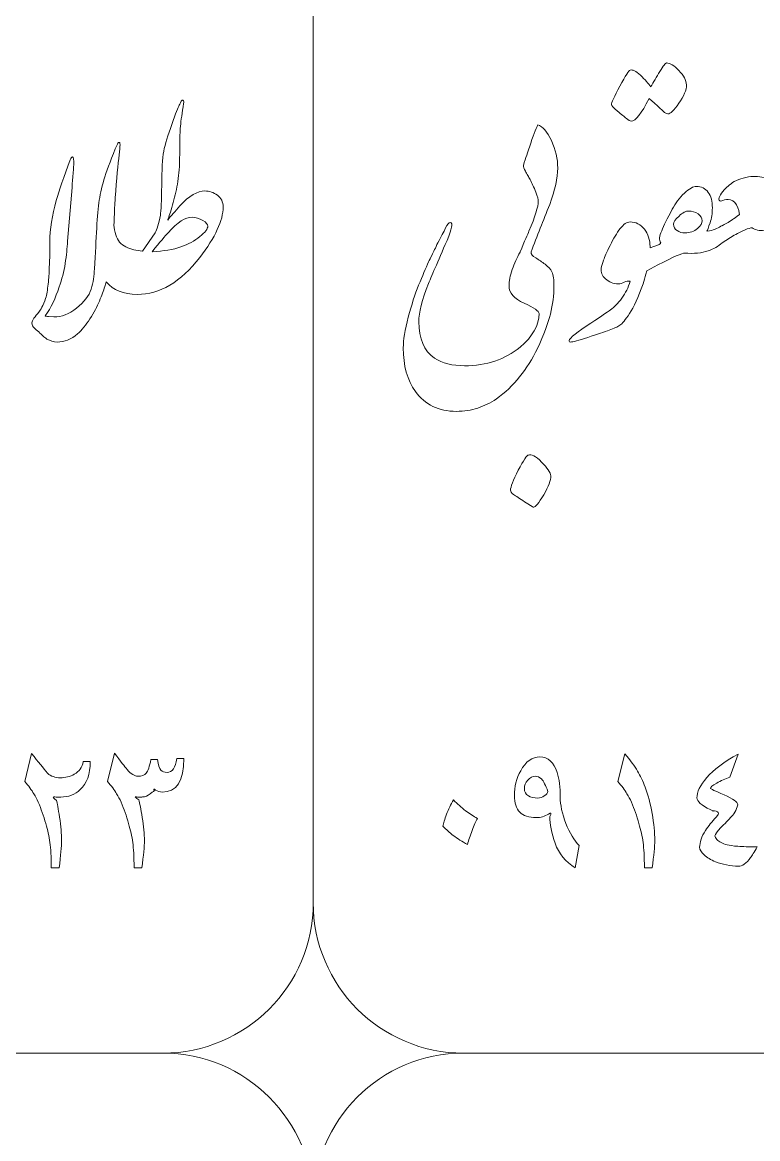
# Model space of a CAD drawing. Header units: millimetres. Extents: x 62 to 462, y 96 to 456.
# Drawn here: x 137.47 to 149.7, y 254.88 to 273.46 of the extents above; entities that cross this region are included whole.
import ezdxf

# ---------------------------------------------------------------- set-up
doc = ezdxf.new("R2010")
doc.units = ezdxf.units.MM
doc.header["$MEASUREMENT"] = 0
doc.layers.add('Layer 1', color=7, linetype='Continuous')

msp = doc.modelspace()

# ---------------------------------------------------------------- linework, layer by layer
at = {"layer": 'Layer 1', "color": 250, "lineweight": 18}
for points, knots in [([(124.8067, 276.3033), (124.8067, 276.3033), (139.8067, 276.3033), (139.8067, 276.3033), (141.1837, 276.3033), (142.3067, 275.1803), (142.3067, 273.8033), (142.3067, 273.8033), (142.3067, 258.8033), (142.3067, 258.8033), (142.3067, 257.4264), (141.1837, 256.3033), (139.8067, 256.3033), (139.8067, 256.3033), (124.8067, 256.3033), (124.8067, 256.3033), (123.4298, 256.3033), (122.3067, 257.4264), (122.3067, 258.8033), (122.3067, 258.8033), (122.3067, 273.8033), (122.3067, 273.8033), (122.3067, 275.1803), (123.4298, 276.3033), (124.8067, 276.3033)], [0, 0, 0, 0, 0.125, 0.125, 0.125, 0.25, 0.25, 0.25, 0.375, 0.375, 0.375, 0.5, 0.5, 0.5, 0.625, 0.625, 0.625, 0.75, 0.75, 0.75, 0.875, 0.875, 0.875, 1, 1, 1, 1]), ([(144.8067, 276.3033), (144.8067, 276.3033), (159.8067, 276.3033), (159.8067, 276.3033), (161.1837, 276.3033), (162.3067, 275.1803), (162.3067, 273.8033), (162.3067, 273.8033), (162.3067, 258.8033), (162.3067, 258.8033), (162.3067, 257.4264), (161.1837, 256.3033), (159.8067, 256.3033), (159.8067, 256.3033), (144.8067, 256.3033), (144.8067, 256.3033), (143.4298, 256.3033), (142.3067, 257.4264), (142.3067, 258.8033), (142.3067, 258.8033), (142.3067, 273.8033), (142.3067, 273.8033), (142.3067, 275.1803), (143.4298, 276.3033), (144.8067, 276.3033)], [0, 0, 0, 0, 0.125, 0.125, 0.125, 0.25, 0.25, 0.25, 0.375, 0.375, 0.375, 0.5, 0.5, 0.5, 0.625, 0.625, 0.625, 0.75, 0.75, 0.75, 0.875, 0.875, 0.875, 1, 1, 1, 1]), ([(147.2684, 272.0841), (147.2684, 272.1147), (147.3154, 272.217), (147.4095, 272.3945), (147.5036, 272.5709), (147.5612, 272.6591), (147.5812, 272.6591), (147.62, 272.6756), (147.6776, 272.6474), (147.7517, 272.5756), (147.827, 272.5027), (147.8834, 272.4392), (147.9222, 272.3839), (147.9681, 272.4592), (148.0198, 272.545), (148.0763, 272.6391), (148.1327, 272.7332), (148.1692, 272.7802), (148.188, 272.7802), (148.2456, 272.7802), (148.3138, 272.7379), (148.3926, 272.6544), (148.4726, 272.5709), (148.5137, 272.4921), (148.5184, 272.418), (148.5184, 272.331), (148.4761, 272.2275), (148.3914, 272.1088), (148.3079, 271.9912), (148.2479, 271.9324), (148.208, 271.9324), (148.1833, 271.9324), (148.1374, 271.9665), (148.0704, 272.0323), (148.0045, 272.0994), (147.9457, 272.1511), (147.8952, 272.1876), (147.7705, 271.9371), (147.6717, 271.8124), (147.5988, 271.8124), (147.58, 271.8124), (147.5542, 271.8266), (147.5189, 271.8571), (147.4871, 271.8842), (147.4377, 271.9253), (147.3695, 271.9806), (147.3013, 272.0359), (147.2684, 272.07), (147.2684, 272.0841)], [0, 0, 0, 0, 0.0625, 0.0625, 0.0625, 0.125, 0.125, 0.125, 0.1875, 0.1875, 0.1875, 0.25, 0.25, 0.25, 0.3125, 0.3125, 0.3125, 0.375, 0.375, 0.375, 0.4375, 0.4375, 0.4375, 0.5, 0.5, 0.5, 0.5625, 0.5625, 0.5625, 0.625, 0.625, 0.625, 0.6875, 0.6875, 0.6875, 0.75, 0.75, 0.75, 0.8125, 0.8125, 0.8125, 0.875, 0.875, 0.875, 0.9375, 0.9375, 0.9375, 1, 1, 1, 1]), ([(138.9892, 270.0833), (138.9943, 270.0275), (139.0045, 269.9738), (139.0195, 269.9216), (139.0501, 269.8275), (139.1065, 269.7593), (139.1889, 269.7193), (139.2712, 269.6793), (139.3641, 269.6558), (139.4676, 269.6487), (139.4676, 269.6487), (139.6745, 269.9521), (139.6745, 269.9521), (139.7086, 270.0098), (139.7392, 270.1074), (139.7639, 270.2449), (139.7756, 270.3202), (139.7827, 270.4872), (139.7851, 270.7424), (139.7874, 270.9987), (139.798, 271.1892), (139.8192, 271.3127), (139.8427, 271.4279), (139.8874, 271.5761), (139.9532, 271.7584), (140.0202, 271.9418), (140.0614, 272.0476), (140.0755, 272.0759), (140.0908, 272.1041), (140.1026, 272.1276), (140.112, 272.1464), (140.1237, 272.1652), (140.1343, 272.1687), (140.1425, 272.1582), (140.1519, 272.1476), (140.1543, 272.1299), (140.1496, 272.1041), (140.1249, 271.95), (140.1073, 271.8254), (140.0979, 271.7278), (140.0896, 271.6302), (140.0849, 271.5373), (140.0861, 271.4491), (140.0873, 271.3609), (140.0861, 271.2468), (140.0814, 271.1069), (140.0767, 270.967), (140.0626, 270.8376), (140.0391, 270.72), (140.0167, 270.6012), (139.9885, 270.4872), (139.9532, 270.3755), (139.9191, 270.2649), (139.8956, 270.1944), (139.885, 270.1638), (139.9403, 270.2332), (140.0073, 270.312), (140.0884, 270.4025), (140.2413, 270.5683), (140.3812, 270.6506), (140.5047, 270.6506), (140.58, 270.6506), (140.6494, 270.6259), (140.7117, 270.5777), (140.7752, 270.5319), (140.8081, 270.4672), (140.8081, 270.3813), (140.8081, 270.1603), (140.6776, 269.8816), (140.4189, 269.5429), (140.1014, 269.1337), (139.7545, 268.9291), (139.3782, 268.9291), (139.1515, 268.9291), (138.9798, 268.9978), (138.8622, 269.1361), (138.8537, 269.1085), (138.8454, 269.0834), (138.8372, 269.0608), (138.8172, 268.9926), (138.7878, 268.9115), (138.749, 268.8186), (138.7114, 268.7257), (138.6585, 268.6269), (138.5915, 268.5234), (138.5233, 268.4199), (138.4551, 268.3364), (138.3857, 268.2718), (138.2787, 268.1789), (138.1646, 268.1342), (138.0447, 268.1365), (137.9835, 268.1389), (137.9271, 268.1553), (137.8765, 268.1859), (137.8283, 268.2177), (137.7836, 268.2576), (137.7425, 268.3035), (137.7048, 268.3329), (137.6825, 268.3529), (137.6731, 268.3611), (137.6413, 268.3917), (137.6249, 268.4223), (137.6249, 268.454), (137.6249, 268.4775), (137.6366, 268.5046), (137.659, 268.534), (137.6825, 268.5634), (137.7083, 268.5975), (137.7389, 268.6339), (137.7519, 268.6516), (137.7707, 268.6798), (137.793, 268.7163), (137.8165, 268.7527), (137.8365, 268.8021), (137.8542, 268.8632), (137.8706, 268.9232), (137.8859, 269.0032), (137.8965, 269.102), (137.9059, 269.2007), (137.9118, 269.2866), (137.9141, 269.3571), (137.9141, 269.3571), (137.9212, 269.5712), (137.9212, 269.5712), (137.9235, 269.6441), (137.9235, 269.7217), (137.9212, 269.8016), (137.9259, 270.0133), (137.9623, 270.2426), (138.0317, 270.4907), (138.0799, 270.6589), (138.1564, 270.8847), (138.2622, 271.1692), (138.2693, 271.1881), (138.2763, 271.1998), (138.2834, 271.2069), (138.2893, 271.2139), (138.2951, 271.2174), (138.2998, 271.2174), (138.3163, 271.2151), (138.3234, 271.1716), (138.321, 271.0869), (138.3187, 271.0458), (138.314, 270.9787), (138.3069, 270.887), (138.2998, 270.7929), (138.2951, 270.733), (138.2928, 270.7083), (138.2928, 270.7083), (138.2175, 269.8122), (138.2175, 269.8122), (138.2128, 269.704), (138.1999, 269.5817), (138.1799, 269.443), (138.1564, 269.3101), (138.1235, 269.1807), (138.0799, 269.0537), (138.02, 268.868), (137.9424, 268.708), (137.8483, 268.5751), (137.853, 268.5657), (137.8718, 268.561), (137.9036, 268.561), (137.9036, 268.561), (137.9906, 268.5575), (137.9906, 268.5575), (138.1164, 268.5528), (138.2422, 268.601), (138.3692, 268.701), (138.495, 268.8009), (138.5762, 268.9068), (138.6103, 269.0173), (138.6444, 269.129), (138.6632, 269.2407), (138.6656, 269.3536), (138.6808, 269.6135), (138.6938, 269.8393), (138.7032, 270.0309), (138.7126, 270.2226), (138.7267, 270.3778), (138.7467, 270.4978), (138.7655, 270.6166), (138.7973, 270.7471), (138.8408, 270.887), (138.8843, 271.0269), (138.9537, 271.208), (139.0477, 271.4315), (139.0618, 271.4538), (139.0736, 271.4632), (139.0854, 271.4585), (139.0971, 271.4538), (139.0924, 271.3644), (139.0701, 271.1881), (139.0477, 271.0128), (139.0254, 270.753), (139.003, 270.4084), (139.0007, 270.3188), (138.9961, 270.2108), (138.9892, 270.0833)], [0, 0, 0, 0, 0.0151515, 0.0151515, 0.0151515, 0.030303, 0.030303, 0.030303, 0.0454545, 0.0454545, 0.0454545, 0.0606061, 0.0606061, 0.0606061, 0.0757576, 0.0757576, 0.0757576, 0.0909091, 0.0909091, 0.0909091, 0.1060606, 0.1060606, 0.1060606, 0.1212121, 0.1212121, 0.1212121, 0.1363636, 0.1363636, 0.1363636, 0.1515152, 0.1515152, 0.1515152, 0.1666667, 0.1666667, 0.1666667, 0.1818182, 0.1818182, 0.1818182, 0.1969697, 0.1969697, 0.1969697, 0.2121212, 0.2121212, 0.2121212, 0.2272727, 0.2272727, 0.2272727, 0.2424242, 0.2424242, 0.2424242, 0.2575758, 0.2575758, 0.2575758, 0.2727273, 0.2727273, 0.2727273, 0.2878788, 0.2878788, 0.2878788, 0.3030303, 0.3030303, 0.3030303, 0.3181818, 0.3181818, 0.3181818, 0.3333333, 0.3333333, 0.3333333, 0.3484848, 0.3484848, 0.3484848, 0.3636364, 0.3636364, 0.3636364, 0.3787879, 0.3787879, 0.3787879, 0.3939394, 0.3939394, 0.3939394, 0.4090909, 0.4090909, 0.4090909, 0.4242424, 0.4242424, 0.4242424, 0.4393939, 0.4393939, 0.4393939, 0.4545455, 0.4545455, 0.4545455, 0.469697, 0.469697, 0.469697, 0.4848485, 0.4848485, 0.4848485, 0.5, 0.5, 0.5, 0.5151515, 0.5151515, 0.5151515, 0.530303, 0.530303, 0.530303, 0.5454545, 0.5454545, 0.5454545, 0.5606061, 0.5606061, 0.5606061, 0.5757576, 0.5757576, 0.5757576, 0.5909091, 0.5909091, 0.5909091, 0.6060606, 0.6060606, 0.6060606, 0.6212121, 0.6212121, 0.6212121, 0.6363636, 0.6363636, 0.6363636, 0.6515152, 0.6515152, 0.6515152, 0.6666667, 0.6666667, 0.6666667, 0.6818182, 0.6818182, 0.6818182, 0.6969697, 0.6969697, 0.6969697, 0.7121212, 0.7121212, 0.7121212, 0.7272727, 0.7272727, 0.7272727, 0.7424242, 0.7424242, 0.7424242, 0.7575758, 0.7575758, 0.7575758, 0.7727273, 0.7727273, 0.7727273, 0.7878788, 0.7878788, 0.7878788, 0.8030303, 0.8030303, 0.8030303, 0.8181818, 0.8181818, 0.8181818, 0.8333333, 0.8333333, 0.8333333, 0.8484848, 0.8484848, 0.8484848, 0.8636364, 0.8636364, 0.8636364, 0.8787879, 0.8787879, 0.8787879, 0.8939394, 0.8939394, 0.8939394, 0.9090909, 0.9090909, 0.9090909, 0.9242424, 0.9242424, 0.9242424, 0.9393939, 0.9393939, 0.9393939, 0.9545455, 0.9545455, 0.9545455, 0.969697, 0.969697, 0.969697, 0.9848485, 0.9848485, 0.9848485, 1, 1, 1, 1]), ([(150.1965, 270.4343), (150.2517, 270.4731), (150.2988, 270.5213), (150.3376, 270.5789), (150.3787, 270.6366), (150.3999, 270.6942), (150.3999, 270.7518), (150.3999, 270.7518), (150.3999, 270.9788), (150.3999, 270.9788), (150.3999, 271.034), (150.4093, 271.0952), (150.427, 271.161), (150.4599, 271.2527), (150.4928, 271.3374), (150.5269, 271.4127), (150.5269, 271.4127), (150.668, 271.7537), (150.668, 271.7537), (150.6704, 271.7702), (150.6821, 271.789), (150.7033, 271.809), (150.7127, 271.809), (150.7162, 271.7854), (150.7162, 271.7372), (150.7162, 271.7372), (150.7104, 271.4926), (150.7104, 271.4926), (150.7104, 271.4926), (150.6962, 271.1963), (150.6962, 271.1963), (150.6962, 271.0928), (150.6751, 270.9752), (150.6339, 270.8447), (150.5951, 270.713), (150.5445, 270.5978), (150.4822, 270.4966), (150.3885, 270.3432), (150.2937, 270.2259), (150.1976, 270.146), (150.1976, 270.146), (150.1965, 270.1438), (150.1965, 270.1438), (150.1412, 270.1074), (150.0789, 270.0756), (150.0107, 270.0498), (149.9413, 270.0227), (149.8743, 270.0051), (149.8108, 269.9957), (149.7755, 269.9886), (149.739, 269.991), (149.7002, 270.0004), (149.6614, 270.011), (149.6308, 270.0227), (149.6108, 270.0368), (149.5826, 270.0368), (149.5438, 270.0251), (149.4933, 270.0027), (149.445, 269.9816), (149.3851, 269.9522), (149.3145, 269.9134), (149.3145, 269.9134), (149.1111, 269.7852), (149.1111, 269.7852), (149.1111, 269.7852), (149.1108, 269.7861), (149.1108, 269.7861), (149.0462, 269.7286), (148.9686, 269.6851), (148.8771, 269.6558), (148.7736, 269.6158), (148.6431, 269.6041), (148.4843, 269.617), (148.4514, 269.617), (148.3044, 269.5523), (148.0398, 269.4206), (148.0398, 269.4206), (147.8581, 269.3204), (147.8581, 269.3204), (147.8581, 269.3204), (147.8446, 269.2678), (147.8446, 269.2678), (147.8305, 269.2101), (147.8129, 269.1549), (147.7952, 269.1043), (147.7141, 268.8821), (147.64, 268.7174), (147.5706, 268.6116), (147.5024, 268.5058), (147.4483, 268.4411), (147.4095, 268.4152), (147.3696, 268.3905), (147.3119, 268.3635), (147.2331, 268.3341), (147.1555, 268.3059), (147.0368, 268.2659), (146.8768, 268.2141), (146.7169, 268.1624), (146.6228, 268.1365), (146.5923, 268.1365), (146.5746, 268.1365), (146.5652, 268.1412), (146.5652, 268.1506), (146.5464, 268.1753), (146.6417, 268.2588), (146.851, 268.3988), (147.0603, 268.5387), (147.1955, 268.6304), (147.2555, 268.6739), (147.3166, 268.7174), (147.379, 268.7809), (147.4413, 268.8656), (147.5048, 268.9491), (147.5518, 269.0443), (147.5812, 269.149), (147.5495, 269.1537), (147.5165, 269.1478), (147.4836, 269.1302), (147.4495, 269.1137), (147.4166, 269.1043), (147.3848, 269.1043), (147.3002, 269.1067), (147.2284, 269.1349), (147.1708, 269.1878), (147.1144, 269.2395), (147.0897, 269.2983), (147.0991, 269.363), (147.1085, 269.4018), (147.1214, 269.4477), (147.1391, 269.4994), (147.1555, 269.5512), (147.192, 269.6335), (147.2473, 269.7452), (147.3025, 269.8581), (147.3578, 269.951), (147.4142, 270.0239), (147.4707, 270.098), (147.5259, 270.1344), (147.5812, 270.1344), (147.6753, 270.1344), (147.7541, 270.0944), (147.8176, 270.0145), (147.8811, 269.9333), (147.9117, 269.8369), (147.9117, 269.7252), (147.9117, 269.7252), (147.9115, 269.7016), (147.9115, 269.7016), (147.9115, 269.7016), (147.9763, 269.724), (147.9763, 269.724), (148.0527, 269.7522), (148.0916, 269.7722), (148.0916, 269.7863), (148.0774, 269.8098), (148.0704, 269.8381), (148.0704, 269.8722), (148.0751, 269.9027), (148.0868, 269.9404), (148.1057, 269.9862), (148.1374, 270.0709), (148.1962, 270.1908), (148.2809, 270.3449), (148.3338, 270.446), (148.4008, 270.5354), (148.4843, 270.613), (148.5666, 270.6894), (148.6337, 270.7271), (148.6842, 270.7271), (148.7642, 270.7271), (148.83, 270.693), (148.8806, 270.6271), (148.9265, 270.5624), (148.9488, 270.4778), (148.9488, 270.3719), (148.9488, 270.2779), (148.9359, 270.1932), (148.91, 270.1191), (148.8829, 270.0439), (148.8665, 269.998), (148.8594, 269.9792), (148.8594, 269.9792), (148.9006, 269.9862), (148.9006, 269.9862), (148.99, 270.0086), (149.0605, 270.0391), (149.1111, 270.0756), (149.1111, 270.0756), (149.1132, 270.072), (149.1132, 270.072), (149.1543, 270.0933), (149.2123, 270.1282), (149.2863, 270.178), (149.3028, 270.1874), (149.3404, 270.2144), (149.4004, 270.2579), (149.4004, 270.2944), (149.3839, 270.3473), (149.3521, 270.4167), (149.318, 270.479), (149.271, 270.5096), (149.211, 270.5096), (149.1722, 270.5096), (149.1322, 270.5002), (149.0899, 270.4813), (149.0605, 270.4813), (149.0511, 270.5013), (149.0629, 270.5401), (149.0723, 270.5684), (149.0923, 270.6025), (149.1252, 270.6436), (149.1758, 270.7083), (149.2381, 270.7624), (149.3145, 270.8059), (149.3627, 270.8318), (149.4121, 270.8506), (149.4627, 270.8647), (149.525, 270.8835), (149.5767, 270.8929), (149.6214, 270.8929), (149.7261, 270.8929), (149.8249, 270.8741), (149.9178, 270.8376), (150.0048, 270.8035), (150.0483, 270.7436), (150.0483, 270.6577), (150.0483, 270.6283), (150.0377, 270.5919), (150.0177, 270.5484), (150.006, 270.5225), (149.9954, 270.499), (149.9848, 270.479), (149.9742, 270.4578), (149.9554, 270.4237), (149.9272, 270.3755), (149.9436, 270.3614), (149.9824, 270.3602), (150.0448, 270.3696), (150.1071, 270.3802), (150.1576, 270.4014), (150.1965, 270.4343)], [0, 0, 0, 0, 0.0125, 0.0125, 0.0125, 0.025, 0.025, 0.025, 0.0375, 0.0375, 0.0375, 0.05, 0.05, 0.05, 0.0625, 0.0625, 0.0625, 0.075, 0.075, 0.075, 0.0875, 0.0875, 0.0875, 0.1, 0.1, 0.1, 0.1125, 0.1125, 0.1125, 0.125, 0.125, 0.125, 0.1375, 0.1375, 0.1375, 0.15, 0.15, 0.15, 0.1625, 0.1625, 0.1625, 0.175, 0.175, 0.175, 0.1875, 0.1875, 0.1875, 0.2, 0.2, 0.2, 0.2125, 0.2125, 0.2125, 0.225, 0.225, 0.225, 0.2375, 0.2375, 0.2375, 0.25, 0.25, 0.25, 0.2625, 0.2625, 0.2625, 0.275, 0.275, 0.275, 0.2875, 0.2875, 0.2875, 0.3, 0.3, 0.3, 0.3125, 0.3125, 0.3125, 0.325, 0.325, 0.325, 0.3375, 0.3375, 0.3375, 0.35, 0.35, 0.35, 0.3625, 0.3625, 0.3625, 0.375, 0.375, 0.375, 0.3875, 0.3875, 0.3875, 0.4, 0.4, 0.4, 0.4125, 0.4125, 0.4125, 0.425, 0.425, 0.425, 0.4375, 0.4375, 0.4375, 0.45, 0.45, 0.45, 0.4625, 0.4625, 0.4625, 0.475, 0.475, 0.475, 0.4875, 0.4875, 0.4875, 0.5, 0.5, 0.5, 0.5125, 0.5125, 0.5125, 0.525, 0.525, 0.525, 0.5375, 0.5375, 0.5375, 0.55, 0.55, 0.55, 0.5625, 0.5625, 0.5625, 0.575, 0.575, 0.575, 0.5875, 0.5875, 0.5875, 0.6, 0.6, 0.6, 0.6125, 0.6125, 0.6125, 0.625, 0.625, 0.625, 0.6375, 0.6375, 0.6375, 0.65, 0.65, 0.65, 0.6625, 0.6625, 0.6625, 0.675, 0.675, 0.675, 0.6875, 0.6875, 0.6875, 0.7, 0.7, 0.7, 0.7125, 0.7125, 0.7125, 0.725, 0.725, 0.725, 0.7375, 0.7375, 0.7375, 0.75, 0.75, 0.75, 0.7625, 0.7625, 0.7625, 0.775, 0.775, 0.775, 0.7875, 0.7875, 0.7875, 0.8, 0.8, 0.8, 0.8125, 0.8125, 0.8125, 0.825, 0.825, 0.825, 0.8375, 0.8375, 0.8375, 0.85, 0.85, 0.85, 0.8625, 0.8625, 0.8625, 0.875, 0.875, 0.875, 0.8875, 0.8875, 0.8875, 0.9, 0.9, 0.9, 0.9125, 0.9125, 0.9125, 0.925, 0.925, 0.925, 0.9375, 0.9375, 0.9375, 0.95, 0.95, 0.95, 0.9625, 0.9625, 0.9625, 0.975, 0.975, 0.975, 0.9875, 0.9875, 0.9875, 1, 1, 1, 1]), ([(146.0655, 268.6092), (146.0655, 268.6481), (145.9831, 268.7057), (145.8173, 268.7809), (145.6492, 268.8597), (145.5657, 268.955), (145.5657, 269.0679), (145.5657, 269.1478), (145.5833, 269.2395), (145.6198, 269.3418), (145.6551, 269.443), (145.6974, 269.5406), (145.748, 269.6323), (145.748, 269.6323), (145.7492, 269.6344), (145.7492, 269.6344), (145.7492, 269.6344), (145.7491, 269.6347), (145.7491, 269.6347), (145.8267, 269.8181), (145.8761, 269.9345), (145.8973, 269.9827), (146.0008, 270.2238), (146.0525, 270.3884), (146.0525, 270.4755), (146.0525, 270.5049), (146.0384, 270.5566), (146.0102, 270.6307), (145.9784, 270.7106), (145.9478, 270.7812), (145.9173, 270.84), (145.9043, 270.8635), (145.8902, 270.8859), (145.8761, 270.9094), (145.862, 270.9329), (145.8502, 270.9552), (145.8385, 270.9788), (145.8103, 271.0199), (145.7997, 271.0517), (145.8044, 271.0752), (145.8244, 271.1387), (145.8432, 271.1963), (145.8596, 271.2469), (145.8749, 271.2974), (145.8902, 271.3409), (145.9043, 271.3774), (145.9655, 271.562), (146.0125, 271.6855), (146.0454, 271.7502), (146.1231, 271.7243), (146.1995, 271.6373), (146.2724, 271.4879), (146.3418, 271.3386), (146.3759, 271.1857), (146.3759, 271.0305), (146.3759, 270.8694), (146.3312, 270.6671), (146.2418, 270.4237), (146.1889, 270.2932), (146.136, 270.1615), (146.0842, 270.0286), (146.0325, 269.8969), (145.9819, 269.7652), (145.9314, 269.6347), (145.9314, 269.6347), (145.9311, 269.6341), (145.9311, 269.6341), (145.9311, 269.6341), (145.9314, 269.6323), (145.9314, 269.6323), (145.9314, 269.6006), (145.9573, 269.5676), (146.009, 269.5359), (146.0607, 269.5041), (146.1125, 269.4688), (146.1654, 269.4312), (146.2183, 269.3924), (146.256, 269.3501), (146.2795, 269.3019), (146.3018, 269.249), (146.3136, 269.1713), (146.3136, 269.0679), (146.3136, 268.9162), (146.2936, 268.7609), (146.2548, 268.6022), (146.216, 268.4481), (146.1431, 268.2576), (146.0372, 268.0307), (145.8702, 267.6791), (145.6433, 267.3992), (145.3552, 267.1899), (145.2505, 267.1229), (145.1471, 267.0723), (145.0459, 267.0382), (144.9354, 267.0018), (144.8166, 266.9829), (144.6908, 266.9829), (144.3945, 266.9829), (144.1675, 267.0935), (144.0088, 267.3134), (143.8735, 267.5015), (143.8053, 267.7438), (143.8053, 268.0377), (143.8053, 268.1683), (143.8324, 268.3388), (143.8876, 268.5505), (143.9429, 268.7551), (144.0005, 268.9315), (144.0605, 269.0808), (144.1252, 269.2348), (144.1793, 269.3654), (144.2251, 269.47), (144.2392, 269.4959), (144.2592, 269.5347), (144.2839, 269.5864), (144.3098, 269.637), (144.3415, 269.7052), (144.3804, 269.7875), (144.4086, 269.8381), (144.4333, 269.8839), (144.4544, 269.9251), (144.4768, 269.9663), (144.4944, 270.0039), (144.5085, 270.0356), (144.5426, 270.098), (144.5685, 270.1274), (144.5873, 270.125), (144.6132, 270.1203), (144.6191, 270.0944), (144.6085, 270.0462), (144.5967, 269.9886), (144.5814, 269.9392), (144.5638, 269.8981), (144.4003, 269.5206), (144.2875, 269.2584), (144.2251, 269.109), (144.1181, 268.835), (144.064, 268.6245), (144.064, 268.4752), (144.064, 268.1918), (144.151, 267.9907), (144.3251, 267.8684), (144.4544, 267.7837), (144.6202, 267.7414), (144.8249, 267.7414), (145.1929, 267.7414), (145.4998, 267.8449), (145.748, 268.0507), (145.9596, 268.2282), (146.0655, 268.414), (146.0655, 268.6092)], [0, 0, 0, 0, 0.02, 0.02, 0.02, 0.04, 0.04, 0.04, 0.06, 0.06, 0.06, 0.08, 0.08, 0.08, 0.1, 0.1, 0.1, 0.12, 0.12, 0.12, 0.14, 0.14, 0.14, 0.16, 0.16, 0.16, 0.18, 0.18, 0.18, 0.2, 0.2, 0.2, 0.22, 0.22, 0.22, 0.24, 0.24, 0.24, 0.26, 0.26, 0.26, 0.28, 0.28, 0.28, 0.3, 0.3, 0.3, 0.32, 0.32, 0.32, 0.34, 0.34, 0.34, 0.36, 0.36, 0.36, 0.38, 0.38, 0.38, 0.4, 0.4, 0.4, 0.42, 0.42, 0.42, 0.44, 0.44, 0.44, 0.46, 0.46, 0.46, 0.48, 0.48, 0.48, 0.5, 0.5, 0.5, 0.52, 0.52, 0.52, 0.54, 0.54, 0.54, 0.56, 0.56, 0.56, 0.58, 0.58, 0.58, 0.6, 0.6, 0.6, 0.62, 0.62, 0.62, 0.64, 0.64, 0.64, 0.66, 0.66, 0.66, 0.68, 0.68, 0.68, 0.7, 0.7, 0.7, 0.72, 0.72, 0.72, 0.74, 0.74, 0.74, 0.76, 0.76, 0.76, 0.78, 0.78, 0.78, 0.8, 0.8, 0.8, 0.82, 0.82, 0.82, 0.84, 0.84, 0.84, 0.86, 0.86, 0.86, 0.88, 0.88, 0.88, 0.9, 0.9, 0.9, 0.92, 0.92, 0.92, 0.94, 0.94, 0.94, 0.96, 0.96, 0.96, 0.98, 0.98, 0.98, 1, 1, 1, 1]), ([(148.7806, 270.1556), (148.7806, 270.1944), (148.7571, 270.232), (148.7113, 270.2685), (148.6607, 270.3014), (148.609, 270.3167), (148.556, 270.3167), (148.5055, 270.3167), (148.4514, 270.2884), (148.3949, 270.2308), (148.3326, 270.1756), (148.302, 270.132), (148.302, 270.1003), (148.302, 270.0497), (148.322, 270.0121), (148.3632, 269.9898), (148.3985, 269.9639), (148.4408, 269.9521), (148.4914, 269.9521), (148.576, 269.9521), (148.6466, 269.9756), (148.7007, 270.0239), (148.7536, 270.0721), (148.7806, 270.1156), (148.7806, 270.1556)], [0, 0, 0, 0, 0.125, 0.125, 0.125, 0.25, 0.25, 0.25, 0.375, 0.375, 0.375, 0.5, 0.5, 0.5, 0.625, 0.625, 0.625, 0.75, 0.75, 0.75, 0.875, 0.875, 0.875, 1, 1, 1, 1]), ([(140.5529, 270.0638), (140.5529, 270.0932), (140.5259, 270.125), (140.4706, 270.1603), (140.4106, 270.1944), (140.3507, 270.212), (140.2907, 270.212), (140.1813, 270.2167), (140.0473, 270.1297), (139.8921, 269.9533), (139.845, 269.9051), (139.7568, 269.8004), (139.6263, 269.6393), (139.8192, 269.6487), (139.9779, 269.6758), (140.1037, 269.7193), (140.2284, 269.7628), (140.3342, 269.8204), (140.4189, 269.891), (140.5082, 269.9627), (140.5529, 270.0203), (140.5529, 270.0638)], [0, 0, 0, 0, 0.1428571, 0.1428571, 0.1428571, 0.2857143, 0.2857143, 0.2857143, 0.4285714, 0.4285714, 0.4285714, 0.5714286, 0.5714286, 0.5714286, 0.7142857, 0.7142857, 0.7142857, 0.8571429, 0.8571429, 0.8571429, 1, 1, 1, 1]), ([(145.5904, 265.673), (145.5904, 265.6483), (145.608, 265.6236), (145.6421, 265.6013), (145.6809, 265.573), (145.7409, 265.533), (145.8232, 265.479), (145.9043, 265.4249), (145.9525, 265.3943), (145.9655, 265.3872), (146.0031, 265.3872), (146.0607, 265.4566), (146.1419, 265.5942), (146.2218, 265.7318), (146.2618, 265.8376), (146.2618, 265.9105), (146.2548, 265.9658), (146.203, 266.0422), (146.1066, 266.1398), (146.0102, 266.2374), (145.9373, 266.2762), (145.8867, 266.2551), (145.8608, 266.2551), (145.8056, 266.1716), (145.7197, 266.0022), (145.6339, 265.8329), (145.5904, 265.7235), (145.5904, 265.673)], [0, 0, 0, 0, 0.1111111, 0.1111111, 0.1111111, 0.2222222, 0.2222222, 0.2222222, 0.3333333, 0.3333333, 0.3333333, 0.4444444, 0.4444444, 0.4444444, 0.5555556, 0.5555556, 0.5555556, 0.6666667, 0.6666667, 0.6666667, 0.7777778, 0.7777778, 0.7777778, 0.8888889, 0.8888889, 0.8888889, 1, 1, 1, 1]), ([(124.8067, 256.3033), (124.8067, 256.3033), (139.8067, 256.3033), (139.8067, 256.3033), (141.1837, 256.3033), (142.3067, 255.1803), (142.3067, 253.8033), (142.3067, 253.8033), (142.3067, 238.8033), (142.3067, 238.8033), (142.3067, 237.4264), (141.1837, 236.3033), (139.8067, 236.3033), (139.8067, 236.3033), (124.8067, 236.3033), (124.8067, 236.3033), (123.4298, 236.3033), (122.3067, 237.4264), (122.3067, 238.8033), (122.3067, 238.8033), (122.3067, 253.8033), (122.3067, 253.8033), (122.3067, 255.1803), (123.4298, 256.3033), (124.8067, 256.3033)], [0, 0, 0, 0, 0.125, 0.125, 0.125, 0.25, 0.25, 0.25, 0.375, 0.375, 0.375, 0.5, 0.5, 0.5, 0.625, 0.625, 0.625, 0.75, 0.75, 0.75, 0.875, 0.875, 0.875, 1, 1, 1, 1]), ([(144.8067, 256.3033), (144.8067, 256.3033), (159.8067, 256.3033), (159.8067, 256.3033), (161.1837, 256.3033), (162.3067, 255.1803), (162.3067, 253.8033), (162.3067, 253.8033), (162.3067, 238.8033), (162.3067, 238.8033), (162.3067, 237.4264), (161.1837, 236.3033), (159.8067, 236.3033), (159.8067, 236.3033), (144.8067, 236.3033), (144.8067, 236.3033), (143.4298, 236.3033), (142.3067, 237.4264), (142.3067, 238.8033), (142.3067, 238.8033), (142.3067, 253.8033), (142.3067, 253.8033), (142.3067, 255.1803), (143.4298, 256.3033), (144.8067, 256.3033)], [0, 0, 0, 0, 0.125, 0.125, 0.125, 0.25, 0.25, 0.25, 0.375, 0.375, 0.375, 0.5, 0.5, 0.5, 0.625, 0.625, 0.625, 0.75, 0.75, 0.75, 0.875, 0.875, 0.875, 1, 1, 1, 1])]:
    msp.add_open_spline(points, degree=3, knots=knots, dxfattribs=at)
at = {"layer": 'Layer 1', "color": 250, "lineweight": 9}
for points, knots in [([(138.0951, 260.8859), (138.1815, 260.8859), (138.2597, 260.9059), (138.3308, 260.9447), (138.4125, 260.9893), (138.4625, 261.0593), (138.4807, 261.1545), (138.4807, 261.1545), (138.5948, 261.1545), (138.5948, 261.1545), (138.5948, 260.9435), (138.5401, 260.7877), (138.4308, 260.6877), (138.3414, 260.6054), (138.2327, 260.5637), (138.1057, 260.5637), (138.1057, 260.5637), (138.0798, 260.5637), (138.0798, 260.5637), (138.0428, 260.5637), (138.0128, 260.5649), (137.9893, 260.5672), (137.9658, 260.5696), (137.981, 260.549), (138.0351, 260.5055), (138.0463, 260.4655), (138.0633, 260.3726), (138.0857, 260.2274), (138.108, 260.0822), (138.1192, 259.9523), (138.1192, 259.8388), (138.1192, 259.7436), (138.1057, 259.5925), (138.078, 259.3862), (138.078, 259.3862), (137.9469, 259.3862), (137.9469, 259.3862), (137.9469, 259.5696), (137.9399, 259.7107), (137.9258, 259.8089), (137.9111, 259.907), (137.8882, 260.0123), (137.8558, 260.1246), (137.82, 260.2486), (137.7788, 260.3668), (137.7318, 260.4779), (137.7088, 260.5296), (137.6842, 260.5766), (137.6577, 260.619), (137.6201, 260.6825), (137.5695, 260.7506), (137.506, 260.8241), (137.506, 260.8241), (137.6213, 261.2874), (137.6213, 261.2874), (137.7294, 261.1539), (137.817, 261.0452), (137.8852, 260.9599), (137.9446, 260.9106), (138.0145, 260.8859), (138.0951, 260.8859)], [0, 0, 0, 0, 0.05, 0.05, 0.05, 0.1, 0.1, 0.1, 0.15, 0.15, 0.15, 0.2, 0.2, 0.2, 0.25, 0.25, 0.25, 0.3, 0.3, 0.3, 0.35, 0.35, 0.35, 0.4, 0.4, 0.4, 0.45, 0.45, 0.45, 0.5, 0.5, 0.5, 0.55, 0.55, 0.55, 0.6, 0.6, 0.6, 0.65, 0.65, 0.65, 0.7, 0.7, 0.7, 0.75, 0.75, 0.75, 0.8, 0.8, 0.8, 0.85, 0.85, 0.85, 0.9, 0.9, 0.9, 0.95, 0.95, 0.95, 1, 1, 1, 1]), ([(139.8746, 260.974), (139.9605, 260.974), (140.0151, 261.0516), (140.0381, 261.2063), (140.0381, 261.2063), (140.1539, 261.2063), (140.1539, 261.2063), (140.1539, 260.833), (140.0328, 260.6466), (139.7918, 260.6466), (139.7541, 260.6466), (139.7183, 260.6584), (139.6842, 260.6819), (139.6507, 260.7054), (139.643, 260.7007), (139.663, 260.6672), (139.6642, 260.673), (139.6413, 260.6572), (139.5936, 260.619), (139.5513, 260.5837), (139.5084, 260.5655), (139.4649, 260.5655), (139.459, 260.5655), (139.452, 260.5655), (139.4431, 260.5649), (139.4343, 260.5643), (139.4243, 260.5637), (139.4132, 260.5637), (139.3926, 260.5637), (139.372, 260.5661), (139.352, 260.5702), (139.332, 260.5743), (139.3491, 260.5566), (139.4043, 260.5173), (139.4196, 260.4649), (139.4384, 260.3668), (139.462, 260.2227), (139.4855, 260.0793), (139.4972, 259.9511), (139.4972, 259.8388), (139.4972, 259.7436), (139.4837, 259.5925), (139.4561, 259.3862), (139.4561, 259.3862), (139.325, 259.3862), (139.325, 259.3862), (139.325, 259.5696), (139.3179, 259.7107), (139.3038, 259.8089), (139.2891, 259.907), (139.2662, 260.0123), (139.2339, 260.1246), (139.1986, 260.2486), (139.1568, 260.3668), (139.1098, 260.4779), (139.0869, 260.5296), (139.0622, 260.5766), (139.0357, 260.619), (138.9981, 260.6825), (138.9476, 260.7506), (138.8841, 260.8241), (138.8841, 260.8241), (139.0016, 261.2927), (139.0016, 261.2927), (139.1016, 261.1592), (139.1704, 261.0699), (139.208, 261.024), (139.2738, 260.9482), (139.3338, 260.91), (139.3891, 260.91), (139.452, 260.91), (139.4984, 260.9282), (139.5284, 260.9635), (139.5572, 260.9981), (139.5831, 261.0734), (139.606, 261.1892), (139.606, 261.1892), (139.713, 261.1892), (139.713, 261.1892), (139.7288, 261.0975), (139.7482, 261.0387), (139.7712, 261.0128), (139.7941, 260.987), (139.8288, 260.974), (139.8746, 260.974)], [0, 0, 0, 0, 0.0357143, 0.0357143, 0.0357143, 0.0714286, 0.0714286, 0.0714286, 0.1071429, 0.1071429, 0.1071429, 0.1428571, 0.1428571, 0.1428571, 0.1785714, 0.1785714, 0.1785714, 0.2142857, 0.2142857, 0.2142857, 0.25, 0.25, 0.25, 0.2857143, 0.2857143, 0.2857143, 0.3214286, 0.3214286, 0.3214286, 0.3571429, 0.3571429, 0.3571429, 0.3928571, 0.3928571, 0.3928571, 0.4285714, 0.4285714, 0.4285714, 0.4642857, 0.4642857, 0.4642857, 0.5, 0.5, 0.5, 0.5357143, 0.5357143, 0.5357143, 0.5714286, 0.5714286, 0.5714286, 0.6071429, 0.6071429, 0.6071429, 0.6428571, 0.6428571, 0.6428571, 0.6785714, 0.6785714, 0.6785714, 0.7142857, 0.7142857, 0.7142857, 0.75, 0.75, 0.75, 0.7857143, 0.7857143, 0.7857143, 0.8214286, 0.8214286, 0.8214286, 0.8571429, 0.8571429, 0.8571429, 0.8928571, 0.8928571, 0.8928571, 0.9285714, 0.9285714, 0.9285714, 0.9642857, 0.9642857, 0.9642857, 1, 1, 1, 1]), ([(146.7322, 259.7595), (146.7322, 259.7595), (146.667, 259.3844), (146.667, 259.3844), (146.5035, 259.4873), (146.3924, 259.6249), (146.3324, 259.7959), (146.2731, 259.967), (146.2431, 260.1151), (146.2431, 260.2404), (146.2754, 260.2997), (146.2678, 260.3139), (146.2207, 260.2815), (146.1602, 260.2427), (146.092, 260.2227), (146.0173, 260.2227), (145.8956, 260.2227), (145.8051, 260.2533), (145.7446, 260.3133), (145.684, 260.3738), (145.654, 260.4655), (145.654, 260.5884), (145.654, 260.736), (145.6893, 260.8747), (145.7593, 261.0034), (145.8427, 261.1557), (145.9497, 261.2321), (146.0797, 261.2321), (146.2149, 261.2321), (146.3101, 261.1457), (146.3654, 260.9723), (146.4001, 260.8629), (146.4171, 260.7271), (146.4171, 260.5637), (146.4171, 260.4344), (146.4483, 260.2886), (146.5112, 260.1263), (146.5735, 259.9646), (146.6476, 259.8424), (146.7322, 259.7595)], [0, 0, 0, 0, 0.0769231, 0.0769231, 0.0769231, 0.1538462, 0.1538462, 0.1538462, 0.2307692, 0.2307692, 0.2307692, 0.3076923, 0.3076923, 0.3076923, 0.3846154, 0.3846154, 0.3846154, 0.4615385, 0.4615385, 0.4615385, 0.5384615, 0.5384615, 0.5384615, 0.6153846, 0.6153846, 0.6153846, 0.6923077, 0.6923077, 0.6923077, 0.7692308, 0.7692308, 0.7692308, 0.8461538, 0.8461538, 0.8461538, 0.9230769, 0.9230769, 0.9230769, 1, 1, 1, 1]), ([(147.9897, 259.8388), (147.9897, 259.7436), (147.9762, 259.5925), (147.9486, 259.3862), (147.9486, 259.3862), (147.8175, 259.3862), (147.8175, 259.3862), (147.8175, 259.5696), (147.8104, 259.7107), (147.7963, 259.8089), (147.7816, 259.907), (147.7587, 260.0123), (147.7264, 260.1246), (147.6911, 260.2486), (147.6493, 260.3668), (147.6023, 260.4779), (147.5794, 260.5296), (147.5547, 260.5766), (147.5282, 260.619), (147.4906, 260.6825), (147.4401, 260.7506), (147.3766, 260.8241), (147.3766, 260.8241), (147.4924, 261.2856), (147.4924, 261.2856), (147.5853, 261.1745), (147.6552, 261.0781), (147.7028, 260.9981), (147.751, 260.9176), (147.7928, 260.8288), (147.8298, 260.7312), (147.8792, 260.6013), (147.918, 260.4538), (147.9468, 260.2892), (147.9756, 260.1246), (147.9897, 259.9746), (147.9897, 259.8388)], [0, 0, 0, 0, 0.0833333, 0.0833333, 0.0833333, 0.1666667, 0.1666667, 0.1666667, 0.25, 0.25, 0.25, 0.3333333, 0.3333333, 0.3333333, 0.4166667, 0.4166667, 0.4166667, 0.5, 0.5, 0.5, 0.5833333, 0.5833333, 0.5833333, 0.6666667, 0.6666667, 0.6666667, 0.75, 0.75, 0.75, 0.8333333, 0.8333333, 0.8333333, 0.9166667, 0.9166667, 0.9166667, 1, 1, 1, 1]), ([(149.6952, 259.7354), (149.6435, 259.646), (149.607, 259.5866), (149.5853, 259.5584), (149.5141, 259.4614), (149.4459, 259.4132), (149.3819, 259.4132), (149.3143, 259.4132), (149.2478, 259.4203), (149.1832, 259.4344), (149.1179, 259.4479), (149.0579, 259.4655), (149.0027, 259.4873), (148.9239, 259.5208), (148.8598, 259.559), (148.811, 259.6031), (148.7622, 259.6466), (148.7375, 259.6883), (148.7375, 259.7289), (148.7375, 259.8124), (148.7705, 259.9059), (148.8357, 260.0093), (148.8828, 260.0828), (148.9415, 260.1569), (149.0115, 260.2315), (149.0779, 260.3003), (149.0574, 260.335), (148.9498, 260.335), (148.9727, 260.3256), (148.9609, 260.3327), (148.9151, 260.3556), (148.7658, 260.4279), (148.6911, 260.4926), (148.6911, 260.5502), (148.6911, 260.6478), (148.7458, 260.7601), (148.8545, 260.8876), (148.9686, 261.0199), (149.1438, 261.151), (149.3801, 261.2803), (149.3801, 261.2803), (149.239, 260.8929), (149.239, 260.8929), (149.1632, 260.87), (149.0903, 260.8377), (149.0209, 260.7959), (148.9515, 260.7536), (148.9168, 260.726), (148.9168, 260.7118), (148.9168, 260.7019), (148.9927, 260.6642), (149.1444, 260.6002), (149.2954, 260.5361), (149.3713, 260.4814), (149.3713, 260.4367), (149.3713, 260.4179), (149.3601, 260.3867), (149.3378, 260.3427), (149.3154, 260.2986), (149.2943, 260.2668), (149.2749, 260.2468), (149.2131, 260.1828), (149.1514, 260.1193), (149.0909, 260.0558), (149.025, 259.9846), (148.9927, 259.9394), (148.9927, 259.92), (148.9927, 259.9006), (149.0033, 259.8788), (149.0256, 259.8559), (149.0609, 259.8183), (149.1167, 259.7895), (149.1926, 259.7701), (149.2325, 259.7595), (149.2931, 259.7512), (149.373, 259.7448), (149.4536, 259.7389), (149.5612, 259.7354), (149.6952, 259.7354)], [0, 0, 0, 0, 0.0384615, 0.0384615, 0.0384615, 0.0769231, 0.0769231, 0.0769231, 0.1153846, 0.1153846, 0.1153846, 0.1538462, 0.1538462, 0.1538462, 0.1923077, 0.1923077, 0.1923077, 0.2307692, 0.2307692, 0.2307692, 0.2692308, 0.2692308, 0.2692308, 0.3076923, 0.3076923, 0.3076923, 0.3461538, 0.3461538, 0.3461538, 0.3846154, 0.3846154, 0.3846154, 0.4230769, 0.4230769, 0.4230769, 0.4615385, 0.4615385, 0.4615385, 0.5, 0.5, 0.5, 0.5384615, 0.5384615, 0.5384615, 0.5769231, 0.5769231, 0.5769231, 0.6153846, 0.6153846, 0.6153846, 0.6538462, 0.6538462, 0.6538462, 0.6923077, 0.6923077, 0.6923077, 0.7307692, 0.7307692, 0.7307692, 0.7692308, 0.7692308, 0.7692308, 0.8076923, 0.8076923, 0.8076923, 0.8461538, 0.8461538, 0.8461538, 0.8846154, 0.8846154, 0.8846154, 0.9230769, 0.9230769, 0.9230769, 0.9615385, 0.9615385, 0.9615385, 1, 1, 1, 1]), ([(146.2119, 260.6572), (146.1767, 260.7601), (146.1402, 260.8306), (146.1038, 260.8671), (146.0738, 260.897), (146.0397, 260.9117), (146.0021, 260.9117), (145.9574, 260.9117), (145.9156, 260.8894), (145.878, 260.8447), (145.8404, 260.8), (145.821, 260.7559), (145.821, 260.7118), (145.821, 260.6525), (145.8427, 260.6096), (145.8868, 260.5831), (145.9256, 260.559), (145.9791, 260.5467), (146.0467, 260.5467), (146.0814, 260.5467), (146.1161, 260.559), (146.152, 260.5831), (146.1872, 260.6072), (146.2078, 260.6319), (146.2119, 260.6572)], [0, 0, 0, 0, 0.125, 0.125, 0.125, 0.25, 0.25, 0.25, 0.375, 0.375, 0.375, 0.5, 0.5, 0.5, 0.625, 0.625, 0.625, 0.75, 0.75, 0.75, 0.875, 0.875, 0.875, 1, 1, 1, 1]), ([(144.8721, 259.7771), (144.7857, 259.8218), (144.7075, 259.8718), (144.6375, 259.927), (144.5793, 259.9717), (144.5206, 260.0223), (144.4618, 260.0781), (144.4735, 260.1275), (144.4947, 260.1939), (144.5264, 260.2774), (144.5582, 260.3603), (144.5958, 260.4408), (144.6393, 260.5173), (144.7046, 260.4497), (144.7722, 260.3897), (144.8415, 260.3374), (144.9115, 260.285), (144.9768, 260.2427), (145.0391, 260.2092), (145.0114, 260.1598), (144.982, 260.0928), (144.9503, 260.0076), (144.9186, 259.9229), (144.8927, 259.8459), (144.8721, 259.7771)], [0, 0, 0, 0, 0.125, 0.125, 0.125, 0.25, 0.25, 0.25, 0.375, 0.375, 0.375, 0.5, 0.5, 0.5, 0.625, 0.625, 0.625, 0.75, 0.75, 0.75, 0.875, 0.875, 0.875, 1, 1, 1, 1])]:
    msp.add_open_spline(points, degree=3, knots=knots, dxfattribs=at)

doc.saveas('drawing.dxf')
